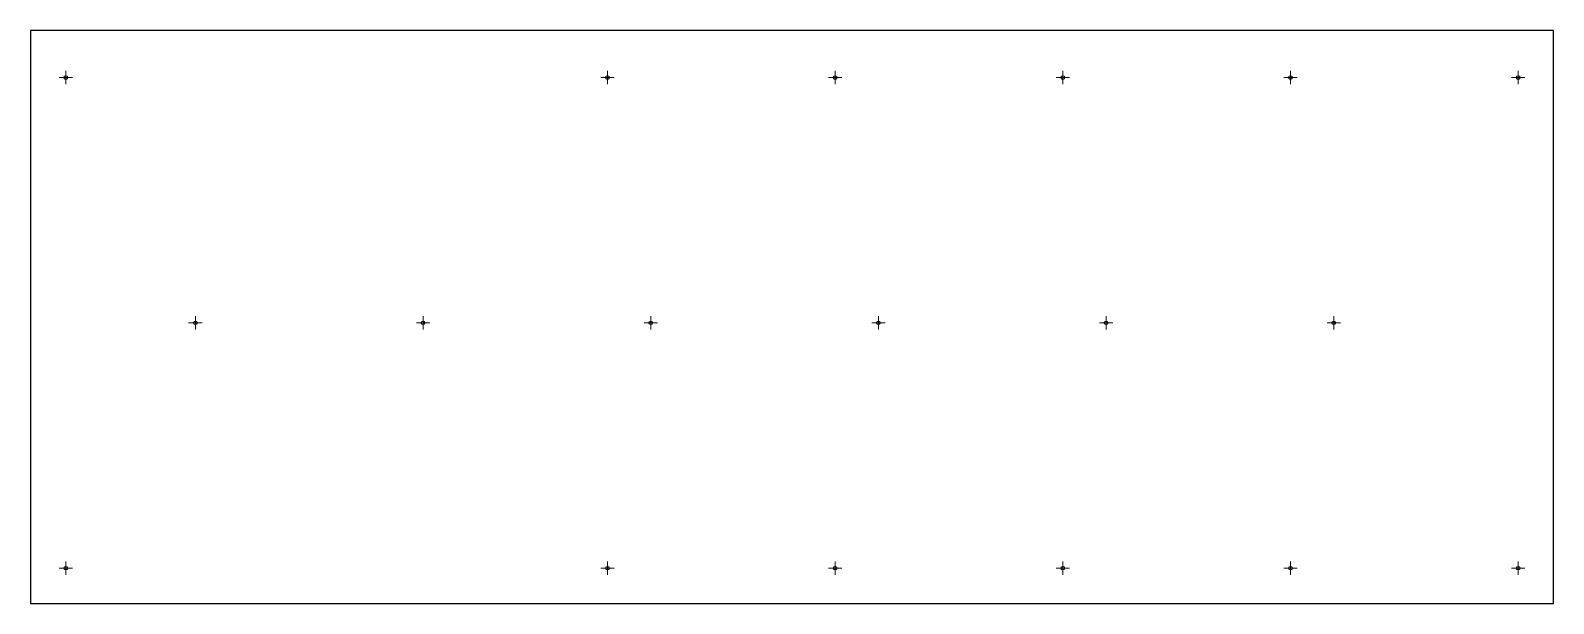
# Model space of a CAD drawing. Header units: millimetres. Extents: x 119 to 895, y 55 to 347.
import ezdxf

# ---------------------------------------------------------------- set-up
doc = ezdxf.new("R2010")
doc.units = ezdxf.units.MM

# ---------------------------------------------------------------- blocks, each defined once
blk = doc.blocks.new('SW_CENTERMARKSYMBOL_0')
at = {"color": 0, "linetype": 'Continuous', "lineweight": 18}
for p, q in [((-2.5, 0), (-3.4, 0)), ((0, 0), (-2.5, 0)), ((0, 2.5), (0, 3.4)), ((0, 0), (0, 2.5)), ((0, 0), (0, -2.5)), ((0, 0), (2.5, 0)), ((2.5, 0), (3.4, 0)), ((0, -2.5), (0, -3.4))]:
    blk.add_line(p, q, dxfattribs=at)
blk = doc.blocks.new('SW_CENTERMARKSYMBOL_1')
at = {"color": 0, "linetype": 'Continuous', "lineweight": 18}
for p, q in [((-2.5, 0), (-3.4, 0)), ((0, 0), (-2.5, 0)), ((0, 2.5), (0, 3.4)), ((0, 0), (0, 2.5)), ((0, 0), (0, -2.5)), ((0, 0), (2.5, 0)), ((2.5, 0), (3.4, 0)), ((0, -2.5), (0, -3.4))]:
    blk.add_line(p, q, dxfattribs=at)
blk = doc.blocks.new('SW_CENTERMARKSYMBOL_2')
at = {"color": 0, "linetype": 'Continuous', "lineweight": 18}
for p, q in [((-2.5, 0), (-3.4, 0)), ((0, 0), (-2.5, 0)), ((0, 2.5), (0, 3.4)), ((0, 0), (0, 2.5)), ((0, 0), (0, -2.5)), ((0, 0), (2.5, 0)), ((2.5, 0), (3.4, 0)), ((0, -2.5), (0, -3.4))]:
    blk.add_line(p, q, dxfattribs=at)
blk = doc.blocks.new('SW_CENTERMARKSYMBOL_3')
at = {"color": 0, "linetype": 'Continuous', "lineweight": 18}
for p, q in [((-2.5, 0), (-3.4, 0)), ((0, 0), (-2.5, 0)), ((0, 2.5), (0, 3.4)), ((0, 0), (0, 2.5)), ((0, 0), (0, -2.5)), ((0, 0), (2.5, 0)), ((2.5, 0), (3.4, 0)), ((0, -2.5), (0, -3.4))]:
    blk.add_line(p, q, dxfattribs=at)
blk = doc.blocks.new('SW_CENTERMARKSYMBOL_4')
at = {"color": 0, "linetype": 'Continuous', "lineweight": 18}
for p, q in [((-2.5, 0), (-3.4, 0)), ((0, 0), (-2.5, 0)), ((0, 2.5), (0, 3.4)), ((0, 0), (0, 2.5)), ((0, 0), (0, -2.5)), ((0, 0), (2.5, 0)), ((2.5, 0), (3.4, 0)), ((0, -2.5), (0, -3.4))]:
    blk.add_line(p, q, dxfattribs=at)
blk = doc.blocks.new('SW_CENTERMARKSYMBOL_5')
at = {"color": 0, "linetype": 'Continuous', "lineweight": 18}
for p, q in [((-2.5, 0), (-3.4, 0)), ((0, 0), (-2.5, 0)), ((0, 2.5), (0, 3.4)), ((0, 0), (0, 2.5)), ((0, 0), (0, -2.5)), ((0, 0), (2.5, 0)), ((2.5, 0), (3.4, 0)), ((0, -2.5), (0, -3.4))]:
    blk.add_line(p, q, dxfattribs=at)
blk = doc.blocks.new('SW_CENTERMARKSYMBOL_6')
at = {"color": 0, "linetype": 'Continuous', "lineweight": 18}
for p, q in [((-2.5, 0), (-3.4, 0)), ((0, 0), (-2.5, 0)), ((0, 2.5), (0, 3.4)), ((0, 0), (0, 2.5)), ((0, 0), (0, -2.5)), ((0, 0), (2.5, 0)), ((2.5, 0), (3.4, 0)), ((0, -2.5), (0, -3.4))]:
    blk.add_line(p, q, dxfattribs=at)
blk = doc.blocks.new('SW_CENTERMARKSYMBOL_7')
at = {"color": 0, "linetype": 'Continuous', "lineweight": 18}
for p, q in [((-2.5, 0), (-3.4, 0)), ((0, 0), (-2.5, 0)), ((0, 2.5), (0, 3.4)), ((0, 0), (0, 2.5)), ((0, 0), (0, -2.5)), ((0, 0), (2.5, 0)), ((2.5, 0), (3.4, 0)), ((0, -2.5), (0, -3.4))]:
    blk.add_line(p, q, dxfattribs=at)
blk = doc.blocks.new('SW_CENTERMARKSYMBOL_8')
at = {"color": 0, "linetype": 'Continuous', "lineweight": 18}
for p, q in [((-2.5, 0), (-3.4, 0)), ((0, 0), (-2.5, 0)), ((0, 2.5), (0, 3.4)), ((0, 0), (0, 2.5)), ((0, 0), (0, -2.5)), ((0, 0), (2.5, 0)), ((2.5, 0), (3.4, 0)), ((0, -2.5), (0, -3.4))]:
    blk.add_line(p, q, dxfattribs=at)
blk = doc.blocks.new('SW_CENTERMARKSYMBOL_9')
at = {"color": 0, "linetype": 'Continuous', "lineweight": 18}
for p, q in [((-2.5, 0), (-3.4, 0)), ((0, 0), (-2.5, 0)), ((0, 2.5), (0, 3.4)), ((0, 0), (0, 2.5)), ((0, 0), (0, -2.5)), ((0, 0), (2.5, 0)), ((2.5, 0), (3.4, 0)), ((0, -2.5), (0, -3.4))]:
    blk.add_line(p, q, dxfattribs=at)
blk = doc.blocks.new('SW_CENTERMARKSYMBOL_10')
at = {"color": 0, "linetype": 'Continuous', "lineweight": 18}
for p, q in [((-2.5, 0), (-3.4, 0)), ((0, 0), (-2.5, 0)), ((0, 2.5), (0, 3.4)), ((0, 0), (0, 2.5)), ((0, 0), (0, -2.5)), ((0, 0), (2.5, 0)), ((2.5, 0), (3.4, 0)), ((0, -2.5), (0, -3.4))]:
    blk.add_line(p, q, dxfattribs=at)
blk = doc.blocks.new('SW_CENTERMARKSYMBOL_11')
at = {"color": 0, "linetype": 'Continuous', "lineweight": 18}
for p, q in [((-2.5, 0), (-3.4, 0)), ((0, 0), (-2.5, 0)), ((0, 2.5), (0, 3.4)), ((0, 0), (0, 2.5)), ((0, 0), (0, -2.5)), ((0, 0), (2.5, 0)), ((2.5, 0), (3.4, 0)), ((0, -2.5), (0, -3.4))]:
    blk.add_line(p, q, dxfattribs=at)
blk = doc.blocks.new('SW_CENTERMARKSYMBOL_12')
at = {"color": 0, "linetype": 'Continuous', "lineweight": 18}
for p, q in [((-2.5, 0), (-3.4, 0)), ((0, 0), (-2.5, 0)), ((0, 2.5), (0, 3.4)), ((0, 0), (0, 2.5)), ((0, 0), (0, -2.5)), ((0, 0), (2.5, 0)), ((2.5, 0), (3.4, 0)), ((0, -2.5), (0, -3.4))]:
    blk.add_line(p, q, dxfattribs=at)
blk = doc.blocks.new('SW_CENTERMARKSYMBOL_13')
at = {"color": 0, "linetype": 'Continuous', "lineweight": 18}
for p, q in [((-2.5, 0), (-3.4, 0)), ((0, 0), (-2.5, 0)), ((0, 2.5), (0, 3.4)), ((0, 0), (0, 2.5)), ((0, 0), (0, -2.5)), ((0, 0), (2.5, 0)), ((2.5, 0), (3.4, 0)), ((0, -2.5), (0, -3.4))]:
    blk.add_line(p, q, dxfattribs=at)
blk = doc.blocks.new('SW_CENTERMARKSYMBOL_14')
at = {"color": 0, "linetype": 'Continuous', "lineweight": 18}
for p, q in [((-2.5, 0), (-3.4, 0)), ((0, 0), (-2.5, 0)), ((0, 2.5), (0, 3.4)), ((0, 0), (0, 2.5)), ((0, 0), (0, -2.5)), ((0, 0), (2.5, 0)), ((2.5, 0), (3.4, 0)), ((0, -2.5), (0, -3.4))]:
    blk.add_line(p, q, dxfattribs=at)
blk = doc.blocks.new('SW_CENTERMARKSYMBOL_15')
at = {"color": 0, "linetype": 'Continuous', "lineweight": 18}
for p, q in [((-2.5, 0), (-3.4, 0)), ((0, 0), (-2.5, 0)), ((0, 2.5), (0, 3.4)), ((0, 0), (0, 2.5)), ((0, 0), (0, -2.5)), ((0, 0), (2.5, 0)), ((2.5, 0), (3.4, 0)), ((0, -2.5), (0, -3.4))]:
    blk.add_line(p, q, dxfattribs=at)
blk = doc.blocks.new('SW_CENTERMARKSYMBOL_16')
at = {"color": 0, "linetype": 'Continuous', "lineweight": 18}
for p, q in [((-2.5, 0), (-3.4, 0)), ((0, 0), (-2.5, 0)), ((0, 2.5), (0, 3.4)), ((0, 0), (0, 2.5)), ((0, 0), (0, -2.5)), ((0, 0), (2.5, 0)), ((2.5, 0), (3.4, 0)), ((0, -2.5), (0, -3.4))]:
    blk.add_line(p, q, dxfattribs=at)
blk = doc.blocks.new('SW_CENTERMARKSYMBOL_17')
at = {"color": 0, "linetype": 'Continuous', "lineweight": 18}
for p, q in [((-2.5, 0), (-3.4, 0)), ((0, 0), (-2.5, 0)), ((0, 2.5), (0, 3.4)), ((0, 0), (0, 2.5)), ((0, 0), (0, -2.5)), ((0, 0), (2.5, 0)), ((2.5, 0), (3.4, 0)), ((0, -2.5), (0, -3.4))]:
    blk.add_line(p, q, dxfattribs=at)

msp = doc.modelspace()

# ---------------------------------------------------------------- linework, layer by layer
at = {"color": 7, "linetype": 'Continuous', "lineweight": 25}
for p, q in [((894.53, 347.36), (118.53, 347.36)), ((118.53, 347.36), (118.53, 55.36)), ((894.53, 55.36), (894.53, 347.36)), ((118.53, 55.36), (894.53, 55.36))]:
    msp.add_line(p, q, dxfattribs=at)
for centre in [(136.53, 323.36), (412.53, 323.36), (528.53, 323.36), (644.53, 323.36), (760.53, 323.36), (876.53, 323.36), (202.53, 198.36), (318.53, 198.36), (434.53, 198.36), (550.53, 198.36), (666.53, 198.36), (782.53, 198.36), (136.53, 73.36), (412.53, 73.36), (528.53, 73.36), (644.53, 73.36), (760.53, 73.36), (876.53, 73.36)]:
    msp.add_circle(centre, 0.9, dxfattribs=at)

# ---------------------------------------------------------------- block references
at = {"color": 7, "linetype": 'Continuous', "lineweight": 18}
for name, p in [('SW_CENTERMARKSYMBOL_7', (136.53, 323.36)), ('SW_CENTERMARKSYMBOL_15', (412.53, 323.36)), ('SW_CENTERMARKSYMBOL_12', (528.53, 323.36)), ('SW_CENTERMARKSYMBOL_9', (644.53, 323.36)), ('SW_CENTERMARKSYMBOL_3', (760.53, 323.36)), ('SW_CENTERMARKSYMBOL_5', (876.53, 323.36)), ('SW_CENTERMARKSYMBOL_13', (202.53, 198.36)), ('SW_CENTERMARKSYMBOL_14', (318.53, 198.36)), ('SW_CENTERMARKSYMBOL_17', (434.53, 198.36)), ('SW_CENTERMARKSYMBOL_10', (550.53, 198.36)), ('SW_CENTERMARKSYMBOL_2', (666.53, 198.36)), ('SW_CENTERMARKSYMBOL_8', (782.53, 198.36)), ('SW_CENTERMARKSYMBOL_6', (136.53, 73.36)), ('SW_CENTERMARKSYMBOL_16', (412.53, 73.36)), ('SW_CENTERMARKSYMBOL_11', (528.53, 73.36)), ('SW_CENTERMARKSYMBOL_1', (644.53, 73.36)), ('SW_CENTERMARKSYMBOL_4', (760.53, 73.36)), ('SW_CENTERMARKSYMBOL_0', (876.53, 73.36))]:
    msp.add_blockref(name, p, dxfattribs=at)

doc.saveas('drawing.dxf')
